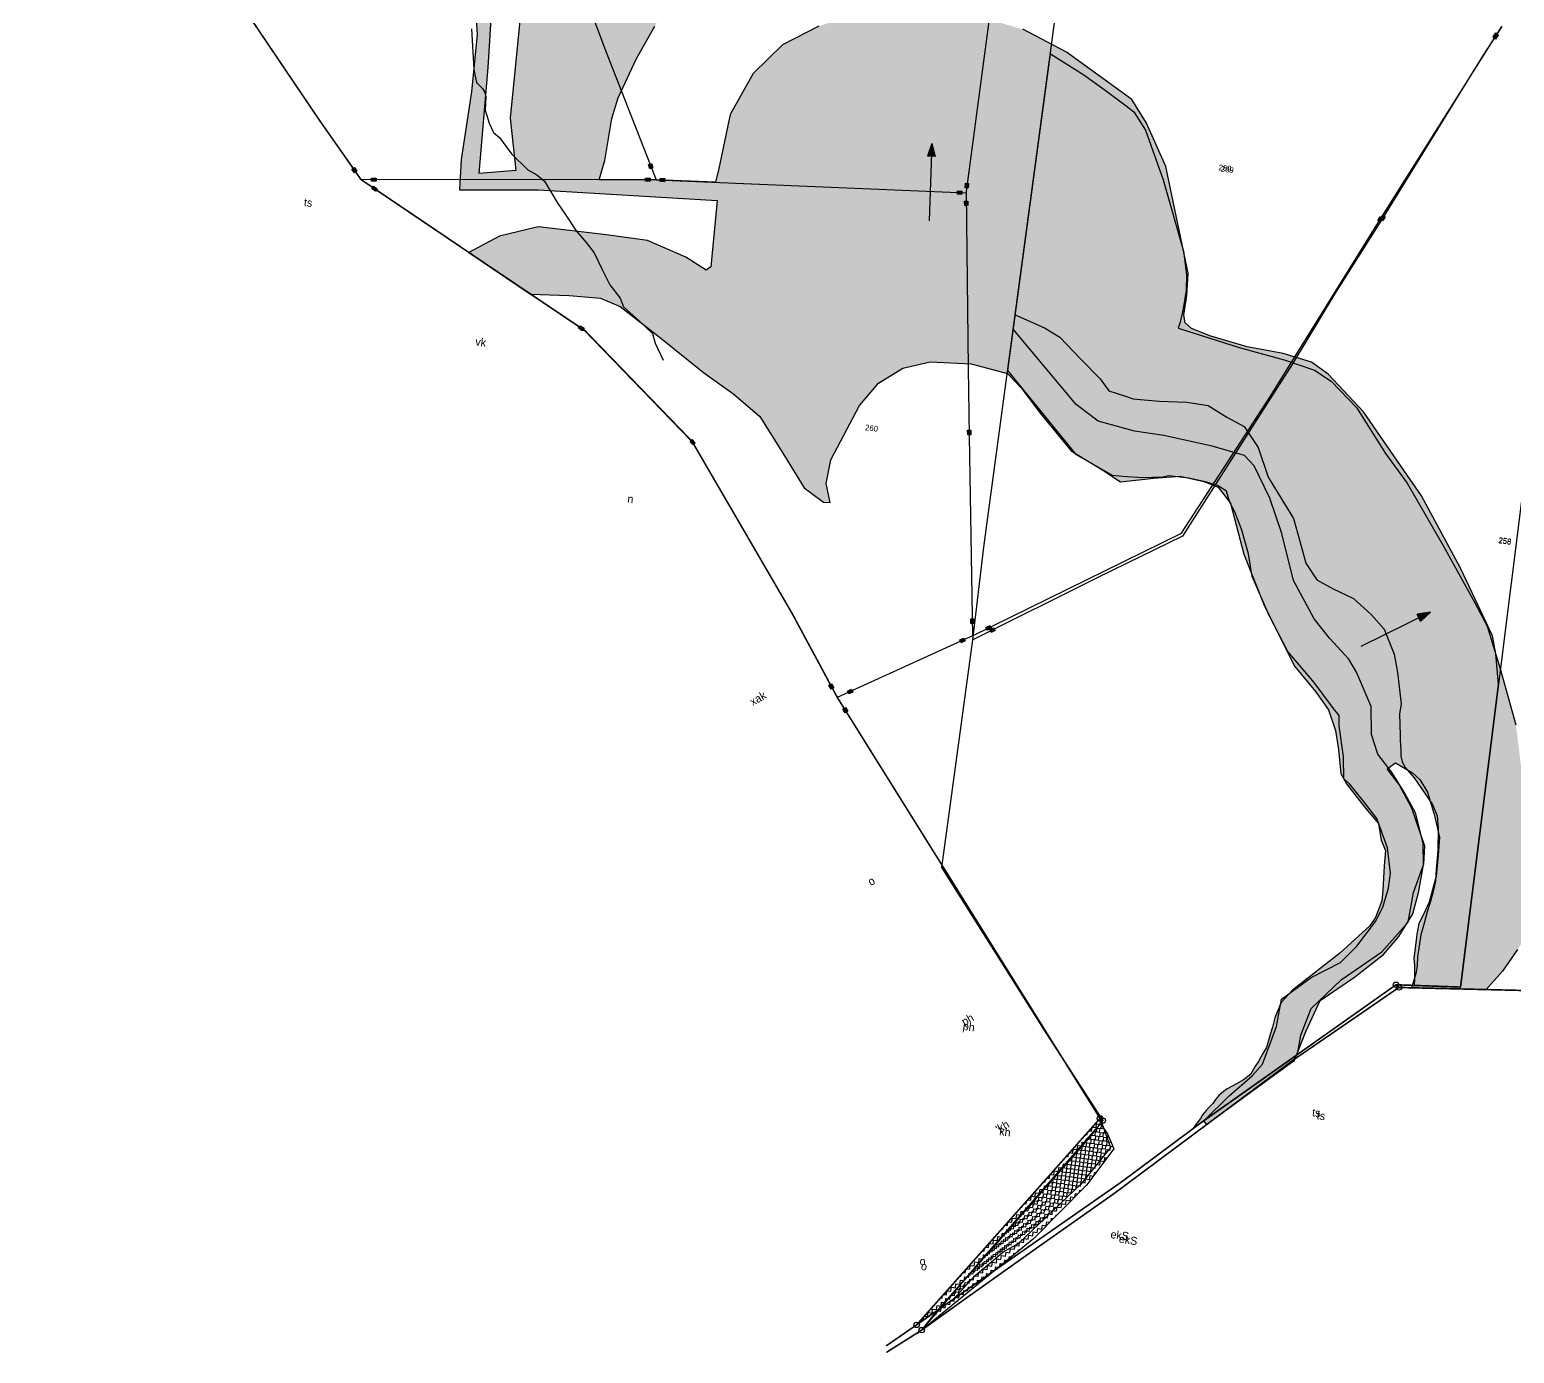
# Model space of a CAD drawing. Header units: metres. Extents: x 284220 to 286737, y 2014914 to 2019184.
# Drawn here: x 284325 to 285580, y 2015005 to 2016124 of the extents above; entities that cross this region are included whole.
import ezdxf
from ezdxf.enums import TextEntityAlignment as Align

# ---------------------------------------------------------------- set-up
doc = ezdxf.new("R2010")
doc.units = ezdxf.units.M
doc.header["$MEASUREMENT"] = 0
doc.linetypes.add('DIVIDE', pattern=[1.25, 0.5, -0.25, 0, -0.25, 0, -0.25])
for name, color, linetype in [('LINE_WATER', 4, 'Continuous'), ('OFF', 1, 'Continuous'), ('POLY_HATCH', 12, 'Continuous'), ('POLY_PARCEL', 6, 'Continuous'), ('SYM_ARROW', 1, 'Continuous'), ('SYM_STONE', 1, 'Continuous'), ('TEXT_MAPOUT', 7, 'Continuous'), ('TEXT_PARCEL', 7, 'Continuous'), ('V_BOUND_LINE', 7, 'Continuous'), ('V_DIVIDE_LINE', 7, 'DIVIDE')]:
    doc.layers.add(name, color=color, linetype=linetype)
doc.styles.add('TEXT_MAP', font='', dxfattribs={"height": 2.5})
doc.styles.get('TEXT_MAP').set_extended_font_data('Kruti Dev 050')
pattern_1 = [(356.61364, (284213.9095, 2014981.2202), (3.52002, 3.126719), [3.329182, -3.329182]), (86.61364, (284217.2328, 2014981.0236), (-3.126719, 3.52002), [3.329182, -3.329182])]
pattern_2 = [(355.24487, (285132.29, 2014891.3235), (3.5937045, 3.041743), [3.329182, -3.329182]), (85.24487, (285135.6076, 2014891.0475), (-3.041743, 3.5937045), [3.329182, -3.329182])]

# ---------------------------------------------------------------- blocks, each defined once
blk = doc.blocks.new('STONE')
blk.add_circle((0, 0), 0.851)
blk = doc.blocks.new('STONESQUAREFILLED')
blk.add_hatch(color=256).paths.add_polyline_path([(0.7, -0.48), (0.7, 0.48), (-0.7, 0.48), (-0.7, -0.48)])
blk.add_lwpolyline([(-0.7, 0.48), (0.7, 0.48), (0.7, -0.48), (-0.7, -0.48)], close=True)
blk = doc.blocks.new('ARROWASPECT')
h = blk.add_hatch(color=256)
h.paths.add_polyline_path([(2.85, -2.85), (3.72, -1.98), (0, 0)])
h.paths.add_polyline_path([(0, 0), (1.98, -3.72), (2.85, -2.85)])
for points in [[(0, 0), (17.15, -17.15)], [(0, 0), (1.98, -3.72)], [(0, 0), (3.72, -1.98)], [(3.72, -1.98), (1.98, -3.72)]]:
    blk.add_lwpolyline(points)
blk = doc.blocks.new('4423')
at = {"layer": 'POLY_HATCH'}
h = blk.add_hatch(dxfattribs=at)
h.set_pattern_fill('ZIGZAG', color=256, scale=26.633459, angle=-3.3864, style=0)
h.set_pattern_definition(pattern_1)
h.paths.add_polyline_path([(284932.8, 2016019.2), (284946.4, 2016047.1), (284968.2, 2016091.2), (284971.4, 2016095.8), (284884.7, 2016141), (284876.8, 2016133.4), (284858.4, 2016114.9), (284842.6, 2016090), (284834.2, 2016052.8), (284831.2, 2015963), (284838.7, 2015920), (284808.4, 2015915.6), (284810.2, 2016003.9), (284810.1, 2016057.9), (284807.4, 2016078.9), (284786.5, 2016105), (284744.7, 2016141.9), (284699.8, 2016167), (284673.6, 2016185.2), (284649.2, 2016202.2), (284634.3, 2016216), (284615.7, 2016241), (284593.7, 2016281.4), (284584.6, 2016306.3), (284569.5, 2016324.9), (284550.2, 2016339.4), (284531.9, 2016345.3), (284493.2, 2016345.7), (284477.7, 2016345.4), (284475.6, 2016330.9), (284480.3, 2016328.8), (284510.7, 2016325), (284534.8, 2016321.2), (284549.3, 2016314.6), (284563.2, 2016300), (284573.5, 2016287.9), (284586.4, 2016263.2), (284600.9, 2016225.6), (284619.1, 2016193.9), (284635.5, 2016171.9), (284661.2, 2016159.5), (284694.5, 2016140.3), (284727.4, 2016117.2), (284753, 2016103.4), (284774.1, 2016088.3), (284791.8, 2016072.9), (284795.4, 2016059.8), (284799.4, 2016030.9), (284797.5, 2015982.8), (284792.7, 2015926.2), (284792.7, 2015900.9), (284858.1, 2015904.9), (285007.3, 2015905.6), (285005.5, 2015850.3), (285002, 2015847.1), (284984.4, 2015856.8), (284951.6, 2015868.8), (284917.3, 2015871.3), (284860.2, 2015874.2), (284828.5, 2015864.6), (284804, 2015849.4), (284857.4, 2015818.1), (284889.4, 2015818.9), (284915.7, 2015818.3), (284932.5, 2015812.6), (284966.5, 2015789.5), (285005.2, 2015762.1), (285031.4, 2015745.8), (285054.3, 2015728.6), (285076.8, 2015697.2), (285094.9, 2015671.8), (285111.5, 2015660.8), (285117.2, 2015660.9), (285112.9, 2015676.4), (285115.5, 2015696.4), (285136.4, 2015742.9), (285151, 2015762.6), (285170.4, 2015776.2), (285192.8, 2015783), (285214.6, 2015783.3), (285143, 2016071.4), (285110.2, 2016067), (285082.7, 2016055.7), (285053.5, 2016038.3), (285030.5, 2016013), (285013.6, 2015977.6), (285007, 2015932.2), (285004.9, 2015920.7), (284955.5, 2015919.6), (284908.2, 2015916.6), (284912, 2015933), (284915.5, 2015968.2), (284919.8, 2015985.6)])
h = blk.add_hatch(dxfattribs=at)
h.set_pattern_fill('ZIGZAG', color=256, scale=26.633459, angle=-3.3864, style=0)
h.set_pattern_definition(pattern_1)
h.paths.add_polyline_path([(285378, 2015957.5), (285359.9, 2015992.5), (285346.2, 2016011.5), (285289.6, 2016047.3), (285252, 2016063.9), (285211.4, 2016073), (285187.1, 2016074.9), (285159.3, 2016073.7), (285143, 2016071.4), (285214.6, 2015783.3), (285226.8, 2015783.4), (285257.5, 2015777.3), (285269.6, 2015766.1), (285287.1, 2015745.9), (285314.5, 2015716.6), (285341.8, 2015702.1), (285357.1, 2015693.5), (285384.6, 2015698.1), (285406.3, 2015701.1), (285426.2, 2015698), (285438.4, 2015694), (285449.6, 2015681.4), (285463.4, 2015639.9), (285483.4, 2015597.7), (285511.8, 2015549.2), (285530.2, 2015529.5), (285541.8, 2015515), (285548.9, 2015498.3), (285552.3, 2015482.8), (285555.5, 2015463), (285560.7, 2015454.6), (285577.7, 2015435.4), (285589.4, 2015423.3), (285592.5, 2015409.7), (285596.7, 2015401.3), (285596.5, 2015388.5), (285596.7, 2015367.9), (285596.2, 2015359.3), (285592, 2015345.2), (285587.7, 2015337.9), (285564.3, 2015313.6), (285526.9, 2015280.5), (285518.2, 2015269.5), (285513.6, 2015256.4), (285512.1, 2015248.8), (285510.9, 2015243.2), (285508.2, 2015231.4), (285505.6, 2015226.3), (285502.3, 2015219.3), (285499.6, 2015214.7), (285496.4, 2015208.2), (285490.8, 2015203.3), (285485.3, 2015199.8), (285481.9, 2015197.6), (285477.9, 2015195), (285474.9, 2015192.7), (285471.3, 2015189.1), (285468.7, 2015185.5), (285466.6, 2015182.2), (285464, 2015179.1), (285461.5, 2015175.9), (285460.4, 2015174.5), (285458.8, 2015172.2), (285457.2, 2015168.9), (285451.5, 2015160.2), (285534.4, 2015227.3), (285536.2, 2015243.6), (285543.3, 2015266.1), (285566.8, 2015291.5), (285599, 2015317.1), (285619.2, 2015343.1), (285622.1, 2015367.8), (285629.3, 2015392.2), (285629.2, 2015407), (285616.2, 2015437.9), (285604.4, 2015456.8), (285593.7, 2015469.3), (285600.2, 2015474.7), (285615.1, 2015467.1), (285621.5, 2015462), (285628.5, 2015452), (285635.5, 2015432.9), (285640.7, 2015415), (285640.7, 2015400.1), (285640.2, 2015382.5), (285638.9, 2015376.4), (285635.6, 2015360.8), (285631.5, 2015349.6), (285628.3, 2015342.6), (285627.2, 2015333.6), (285626.8, 2015326.4), (285626, 2015313.1), (285626.7, 2015307.8), (285627.3, 2015301.6), (285627.4, 2015296.3), (285627.6, 2015290.8), (285666.3, 2015291.9), (285681.7, 2015545.2), (285678, 2015570.3), (285674.1, 2015585.3), (285643.9, 2015639.7), (285607.7, 2015697.7), (285592, 2015717.6), (285555.1, 2015764.2), (285523.8, 2015793.8), (285509.5, 2015802.7), (285485.5, 2015808.5), (285455.1, 2015812.2), (285424.5, 2015819.2), (285408, 2015824.5), (285402.5, 2015828.7), (285401, 2015835.4), (285402.5, 2015851.6), (285402.4, 2015870.1)])
h = blk.add_hatch(dxfattribs=at)
h.set_pattern_fill('ZIGZAG', color=256, scale=26.633459, angle=-4.7551, style=0)
h.set_pattern_definition(pattern_2)
h.paths.add_polyline_path([(285698.3, 2015512.4), (285681.9, 2015559.3), (285669.1, 2015592.9), (285657.5, 2015612.2), (285628.7, 2015657), (285595.2, 2015707.4), (285575.8, 2015730.9), (285549.1, 2015767.5), (285526.8, 2015788.2), (285512.4, 2015796.4), (285486.6, 2015803.3), (285448.6, 2015811.2), (285405.2, 2015821.9), (285396.9, 2015824), (285398.2, 2015829), (285400.1, 2015840.2), (285401.4, 2015856.1), (285401.1, 2015868.8), (285397.3, 2015888.3), (285376.7, 2015946.5), (285359.3, 2015986.6), (285348.7, 2016001.2), (285342, 2016005.9), (285323.7, 2016017.8), (285305.3, 2016029.3), (285276.3, 2016044.9), (285262.7, 2015852.3), (285260.9, 2015826.6), (285286, 2015817.1), (285299.1, 2015810.4), (285317.5, 2015793.4), (285334.8, 2015777.7), (285342.7, 2015768.4), (285356.7, 2015764.7), (285363.4, 2015763), (285385, 2015762.4), (285408, 2015763), (285425.9, 2015761.5), (285441.9, 2015752.7), (285456.8, 2015745.9), (285469.7, 2015729.3), (285479.5, 2015705), (285494.5, 2015683.9), (285502.8, 2015672), (285509.3, 2015653.5), (285515.3, 2015635.7), (285525.3, 2015622.4), (285538.7, 2015615.9), (285556.7, 2015608.9), (285572.4, 2015596.4), (285583.9, 2015584.9), (285593.4, 2015564.9), (285597.1, 2015549.7), (285601.8, 2015523.9), (285601, 2015515.3), (285602.7, 2015497.8), (285603, 2015493.5), (285604.2, 2015485.9), (285604.3, 2015480.3), (285605.8, 2015475.9), (285608.5, 2015471.3), (285616.6, 2015463.2), (285633.4, 2015442), (285637.6, 2015432.9), (285639.2, 2015422.3), (285640.2, 2015404.2), (285639.8, 2015385), (285639.9, 2015378.8), (285638.5, 2015369.6), (285636.5, 2015360.5), (285634.6, 2015352.6), (285632.6, 2015342.9), (285630.5, 2015333.1), (285629.9, 2015325.7), (285629, 2015314.7), (285629.1, 2015307.8), (285628.5, 2015301.7), (285625.6, 2015288.7), (285687.5, 2015291.1), (285700.1, 2015307.4), (285711.6, 2015326.2), (285718.3, 2015338.4), (285724.8, 2015354.3), (285723.5, 2015383.6), (285716.4, 2015428.9), (285707.2, 2015466)])
h.paths.add_polyline_path([(285563.3, 2015547.8), (285556.1, 2015558.3), (285538.9, 2015574.6), (285525.3, 2015590), (285506.1, 2015620.7), (285493.8, 2015658.9), (285482, 2015687.8), (285467.4, 2015713.8), (285458.8, 2015721.9), (285431.3, 2015727.9), (285390.6, 2015734.2), (285366, 2015736.3), (285335.5, 2015742.5), (285316.1, 2015755.3), (285260, 2015814.5), (285257.6, 2015779.9), (285319.2, 2015713.5), (285350, 2015698.2), (285358.5, 2015698), (285375.4, 2015698), (285383.5, 2015698.8), (285390.6, 2015699.1), (285396.9, 2015700.9), (285413.4, 2015700), (285427.8, 2015697.8), (285438, 2015695.6), (285445.6, 2015691.2), (285449.1, 2015681.9), (285453.7, 2015674.5), (285460.4, 2015659.8), (285467.3, 2015640.4), (285471.4, 2015621.7), (285487.6, 2015590.2), (285505.1, 2015561.4), (285528.5, 2015536.9), (285546.1, 2015516.5), (285551, 2015511), (285551.7, 2015502.5), (285556.7, 2015477.1), (285558.4, 2015458.6), (285563.3, 2015454.9), (285575.8, 2015441.1), (285587.9, 2015427.4), (285598.2, 2015403.5), (285602.1, 2015382.9), (285601.1, 2015370.3), (285597.4, 2015354.1), (285592.1, 2015341.8), (285578, 2015320.4), (285565.1, 2015305.9), (285541.7, 2015292), (285518.3, 2015272.3), (285515.5, 2015249.4), (285505.7, 2015217.3), (285497.8, 2015207.1), (285479.8, 2015189.3), (285460.1, 2015167.4), (285462.9, 2015164.5), (285531.8, 2015220.9), (285540.2, 2015247.4), (285550.4, 2015273.2), (285577.6, 2015294.5), (285600.4, 2015314.9), (285612.3, 2015330.7), (285622.6, 2015350.3), (285626.6, 2015369.2), (285629.1, 2015391.3), (285627.5, 2015409.4), (285619.6, 2015434.2), (285609.2, 2015450.6), (285598.1, 2015466.2), (285585.1, 2015480.9), (285578.9, 2015496.9), (285577.1, 2015520)])
h = blk.add_hatch(dxfattribs=at)
h.set_pattern_fill('ZIGZAG', color=256, scale=26.633459, angle=-3.3864, style=0)
h.set_pattern_definition(pattern_1)
h.paths.add_polyline_path([(285261.1, 2015019.4), (285232.4, 2014982.7), (285261.7, 2015006), (285277.2, 2015025.3), (285301.3, 2015048.2), (285312.7, 2015055.5), (285361.3, 2015108.2), (285384.1, 2015140.1), (285373.8, 2015163.8), (285330.4, 2015108.2)])
h = blk.add_hatch(dxfattribs=at)
h.set_pattern_fill('ZIGZAG', color=256, scale=26.633459, angle=-4.7551, style=0)
h.set_pattern_definition(pattern_2)
h.paths.add_polyline_path([(285283.4, 2015040.6), (285236.9, 2014978.6), (285325.1, 2015060.6), (285366.2, 2015107.8), (285386.9, 2015139.4), (285380.9, 2015151.4), (285374.5, 2015159.2)])
at = {"layer": 'LINE_WATER'}
blk.add_lwpolyline([(284794.2, 2016035.1), (284798.4, 2016001.8), (284800.3, 2015994.6), (284801.2, 2015990.9), (284806.5, 2015986.1), (284808.8, 2015982.9), (284809.8, 2015979.4), (284809.9, 2015968.4), (284813.9, 2015957.8), (284818, 2015950.3), (284823.4, 2015946.3), (284834.2, 2015933.6), (284848.6, 2015921), (284856.3, 2015917.4), (284862.9, 2015912.6), (284874.5, 2015895.6), (284882.6, 2015885.5), (284892, 2015873), (284900.7, 2015863.9), (284908.1, 2015855.6), (284915.6, 2015842.4), (284922.7, 2015829.9), (284931.9, 2015819.4), (284935.2, 2015812.4), (284949.3, 2015801.4), (284960.7, 2015791.9), (284963.4, 2015783.9), (284971, 2015770.2)], dxfattribs=at)
at = {"layer": 'OFF'}
for points in [[(285242.8, 2015554.3), (285247.1, 2015632), (285283, 2016139.6)], [(285717.7, 2016135), (285666.3, 2015291.9)], [(285229.1, 2015363.8), (285242.8, 2015554.3)]]:
    blk.add_lwpolyline(points, dxfattribs=at)
at = {"layer": 'POLY_HATCH'}
for points in [[(284834.2, 2016052.8), (284831.2, 2015963), (284838.7, 2015920), (284808.4, 2015915.6), (284810.2, 2016003.9), (284810.1, 2016057.9)], [(284795.4, 2016059.8), (284799.4, 2016030.9), (284797.5, 2015982.8), (284792.7, 2015926.2), (284792.7, 2015900.9), (284858.1, 2015904.9), (285007.3, 2015905.6), (285005.5, 2015850.3), (285002, 2015847.1), (284984.4, 2015856.8), (284951.6, 2015868.8), (284917.3, 2015871.3), (284860.2, 2015874.2), (284828.5, 2015864.6), (284804, 2015849.4), (284857.4, 2015818.1), (284889.4, 2015818.9), (284915.7, 2015818.3), (284932.5, 2015812.6), (284966.5, 2015789.5), (285005.2, 2015762.1), (285031.4, 2015745.8), (285054.3, 2015728.6), (285076.8, 2015697.2), (285094.9, 2015671.8), (285111.5, 2015660.8), (285117.2, 2015660.9), (285112.9, 2015676.4), (285115.5, 2015696.4), (285136.4, 2015742.9), (285151, 2015762.6), (285170.4, 2015776.2), (285192.8, 2015783), (285226.8, 2015783.4), (285257.5, 2015777.3), (285269.6, 2015766.1), (285287.1, 2015745.9), (285314.5, 2015716.6), (285341.8, 2015702.1), (285357.1, 2015693.5), (285384.6, 2015698.1), (285406.3, 2015701.1), (285426.2, 2015698), (285438.4, 2015694), (285449.6, 2015681.4), (285463.4, 2015639.9), (285483.4, 2015597.7), (285511.8, 2015549.2), (285530.2, 2015529.5), (285541.8, 2015515), (285548.9, 2015498.3), (285552.3, 2015482.8), (285555.5, 2015463), (285560.7, 2015454.6), (285577.7, 2015435.4), (285589.4, 2015423.3), (285592.5, 2015409.7), (285596.7, 2015401.3), (285596.5, 2015388.5), (285596.7, 2015367.9), (285596.2, 2015359.3), (285592, 2015345.2), (285587.7, 2015337.9), (285564.3, 2015313.6), (285526.9, 2015280.5), (285518.2, 2015269.5), (285513.6, 2015256.4), (285512.1, 2015248.8), (285510.9, 2015243.2), (285508.2, 2015231.4), (285505.6, 2015226.3), (285502.3, 2015219.3), (285499.6, 2015214.7), (285496.4, 2015208.2), (285490.8, 2015203.3), (285485.3, 2015199.8), (285481.9, 2015197.6), (285477.9, 2015195), (285474.9, 2015192.7), (285471.3, 2015189.1), (285468.7, 2015185.5), (285466.6, 2015182.2), (285464, 2015179.1), (285461.5, 2015175.9), (285460.4, 2015174.5), (285458.8, 2015172.2), (285457.2, 2015168.9), (285451.5, 2015160.2), (285534.4, 2015227.3), (285536.2, 2015243.6), (285543.3, 2015266.1), (285566.8, 2015291.5), (285599, 2015317.1), (285619.2, 2015343.1), (285622.1, 2015367.8), (285629.3, 2015392.2), (285629.2, 2015407), (285616.2, 2015437.9), (285604.4, 2015456.8), (285593.7, 2015469.3), (285600.2, 2015474.7), (285615.1, 2015467.1), (285621.5, 2015462), (285628.5, 2015452), (285635.5, 2015432.9), (285640.7, 2015415), (285640.7, 2015400.1), (285640.2, 2015382.5), (285638.9, 2015376.4), (285635.6, 2015360.8), (285631.5, 2015349.6), (285628.3, 2015342.6), (285627.2, 2015333.6), (285626.8, 2015326.4), (285626, 2015313.1), (285626.7, 2015307.8), (285627.3, 2015301.6), (285627.4, 2015296.3), (285627.6, 2015290.8), (285666.3, 2015291.9), (285681.7, 2015545.2), (285678, 2015570.3), (285674.1, 2015585.3), (285643.9, 2015639.7), (285607.7, 2015697.7), (285592, 2015717.6), (285555.1, 2015764.2), (285523.8, 2015793.8), (285509.5, 2015802.7), (285485.5, 2015808.5), (285455.1, 2015812.2), (285424.5, 2015819.2), (285408, 2015824.5), (285402.5, 2015828.7), (285401, 2015835.4), (285402.5, 2015851.6), (285402.4, 2015870.1), (285378, 2015957.5), (285359.9, 2015992.5), (285346.2, 2016011.5), (285289.6, 2016047.3), (285252, 2016063.9)], [(285082.7, 2016055.7), (285053.5, 2016038.3), (285030.5, 2016013), (285013.6, 2015977.6), (285007, 2015932.2), (285004.9, 2015920.7), (284955.5, 2015919.6), (284908.2, 2015916.6), (284912, 2015933), (284915.5, 2015968.2), (284919.8, 2015985.6), (284932.8, 2016019.2), (284946.4, 2016047.1)], [(285532.2, 2015222.2), (285462.9, 2015164.5), (285460.1, 2015167.4), (285479.8, 2015189.3), (285497.8, 2015207.1), (285505.7, 2015217.3), (285515.5, 2015249.4), (285518.3, 2015272.3), (285541.7, 2015292), (285565.1, 2015305.9), (285578, 2015320.4), (285592.1, 2015341.8), (285597.4, 2015354.1), (285601.1, 2015370.3), (285602.1, 2015382.9), (285598.2, 2015403.5), (285587.9, 2015427.4), (285575.8, 2015441.1), (285563.3, 2015454.9), (285558.4, 2015458.6), (285556.7, 2015477.1), (285551.7, 2015502.5), (285551, 2015511), (285546.1, 2015516.5), (285528.5, 2015536.9), (285505.1, 2015561.4), (285487.6, 2015590.2), (285471.4, 2015621.7), (285467.3, 2015640.4), (285460.4, 2015659.8), (285453.7, 2015674.5), (285449.1, 2015681.9), (285445.6, 2015691.2), (285438, 2015695.6), (285427.8, 2015697.8), (285413.4, 2015700), (285396.9, 2015700.9), (285390.6, 2015699.1), (285383.5, 2015698.8), (285375.4, 2015698), (285358.5, 2015698), (285350, 2015698.2), (285319.2, 2015713.5), (285257.6, 2015779.9), (285262.7, 2015852.3), (285276.3, 2016044.9)], [(285276.3, 2016044.9), (285305.3, 2016029.3), (285323.7, 2016017.8), (285342, 2016005.9), (285348.7, 2016001.2), (285359.3, 2015986.6), (285376.7, 2015946.5), (285397.3, 2015888.3), (285401.1, 2015868.8), (285401.4, 2015856.1), (285400.1, 2015840.2), (285398.2, 2015829), (285396.9, 2015824), (285405.2, 2015821.9), (285448.6, 2015811.2), (285486.6, 2015803.3), (285512.4, 2015796.4), (285526.8, 2015788.2), (285549.1, 2015767.5), (285575.8, 2015730.9), (285595.2, 2015707.4), (285628.7, 2015657), (285657.5, 2015612.2), (285669.1, 2015592.9), (285681.9, 2015559.3), (285698.3, 2015512.4)], [(285711.6, 2015326.2), (285700.1, 2015307.4), (285687.5, 2015291.1), (285625.6, 2015288.7), (285625.6, 2015288.7), (285625.6, 2015288.7)], [(285260.9, 2015826.6), (285286, 2015817.1), (285299.1, 2015810.4), (285317.5, 2015793.4), (285334.8, 2015777.7), (285342.7, 2015768.4), (285356.7, 2015764.7), (285363.4, 2015763), (285385, 2015762.4), (285408, 2015763), (285425.9, 2015761.5), (285441.9, 2015752.7), (285456.8, 2015745.9), (285469.7, 2015729.3), (285479.5, 2015705), (285494.5, 2015683.9), (285502.8, 2015672), (285509.3, 2015653.5), (285515.3, 2015635.7), (285525.3, 2015622.4), (285538.7, 2015615.9), (285556.7, 2015608.9), (285572.4, 2015596.4), (285583.9, 2015584.9), (285593.4, 2015564.9), (285597.1, 2015549.7), (285601.8, 2015523.9), (285601, 2015515.3), (285602.7, 2015497.8), (285603, 2015493.5), (285604.2, 2015485.9), (285604.3, 2015480.3), (285605.8, 2015475.9), (285608.5, 2015471.3), (285616.6, 2015463.2), (285633.4, 2015442), (285637.6, 2015432.9), (285639.2, 2015422.3), (285640.2, 2015404.2), (285639.8, 2015385), (285639.9, 2015378.8), (285638.5, 2015369.6), (285636.5, 2015360.5), (285634.6, 2015352.6), (285632.6, 2015342.9), (285630.5, 2015333.1), (285629.9, 2015325.7), (285629, 2015314.7), (285629.1, 2015307.8), (285628.5, 2015301.7), (285625.6, 2015288.7)], [(285531.8, 2015220.9), (285540.2, 2015247.4), (285550.4, 2015273.2), (285577.6, 2015294.5), (285600.4, 2015314.9), (285612.3, 2015330.7), (285622.6, 2015350.3), (285626.6, 2015369.2), (285629.1, 2015391.3), (285627.5, 2015409.4), (285619.6, 2015434.2), (285609.2, 2015450.6), (285598.1, 2015466.2), (285585.1, 2015480.9), (285578.9, 2015496.9), (285577.1, 2015520), (285563.3, 2015547.8), (285556.1, 2015558.3), (285538.9, 2015574.6), (285525.3, 2015590), (285506.1, 2015620.7), (285493.8, 2015658.9), (285482, 2015687.8), (285467.4, 2015713.8), (285458.8, 2015721.9), (285431.3, 2015727.9), (285390.6, 2015734.2), (285366, 2015736.3), (285335.5, 2015742.5), (285316.1, 2015755.3), (285260, 2015814.5)], [(285373.8, 2015163.8), (285384.1, 2015140.1), (285361.3, 2015108.2), (285312.7, 2015055.5), (285301.3, 2015048.2), (285277.2, 2015025.3), (285261.7, 2015006), (285232.4, 2014982.7), (285261.1, 2015019.4), (285330.4, 2015108.2), (285373.8, 2015163.8)], [(285374.5, 2015159.2), (285380.9, 2015151.4), (285386.9, 2015139.4), (285366.2, 2015107.8), (285325.1, 2015060.6), (285236.9, 2014978.6), (285283.4, 2015040.6), (285374.5, 2015159.2)]]:
    blk.add_lwpolyline(points, dxfattribs=at)
at = {"layer": 'POLY_PARCEL'}
for points in [[(284820.9, 2016214.7), (284907.3, 2016022.9), (284955.5, 2015919.6)], [(285228.9, 2016148.8), (285213.6, 2015926.3), (285213.7, 2015925.1)], [(285242.5, 2015557.8), (285410.5, 2015653.9), (285477.1, 2015772.5), (285558.9, 2015924.9), (285649.7, 2016091.7)], [(285649.7, 2016091.7), (285635.2, 2016065.9)], [(285635.2, 2016065.9), (285561, 2015926.5), (285525, 2015860.6), (285493.7, 2015800.3)], [(284955.5, 2015919.6), (284710.5, 2015904.2)], [(284955.5, 2015919.6), (285213.7, 2015925.1)], [(285213.7, 2015925.1), (285224.5, 2015779.8), (285229.2, 2015723.2), (285242.5, 2015557.8)], [(285493.7, 2015800.3), (285467.1, 2015752.4), (285411.6, 2015651.6), (285343.9, 2015613.2), (285242.8, 2015554.3)], [(285242.5, 2015557.8), (285133.4, 2015499.4)]]:
    blk.add_lwpolyline(points, dxfattribs=at)
at = {"layer": 'V_BOUND_LINE', "const_width": 1.33}
for points in [[(284410.5, 2016288.5), (284420.3, 2016278.6), (284478.5, 2016201.3), (284554, 2016105.1), (284672.5, 2015951.7), (284710.5, 2015904.2)], [(284710.5, 2015904.2), (284826.2, 2015836.3), (284904.4, 2015790.6), (284999.3, 2015704.2), (285091.4, 2015566.8), (285133.4, 2015499.4)], [(285133.4, 2015499.4), (285373.8, 2015163.8), (285232.4, 2014982.7), (285395.6, 2015112.7), (285459.2, 2015166.7), (285612.5, 2015290.4), (285666.3, 2015291.9)], [(286102.9, 2015499.2), (285942.5, 2015447.5), (285869.5, 2015387.3), (285782.8, 2015317.7), (285751.8, 2015293.7), (285615, 2015288.3), (285531.8, 2015223), (285389, 2015101.8), (285328.9, 2015053.5), (285271.8, 2015007.2), (285236.9, 2014978.6), (285247.1, 2014993.2), (285364.8, 2015145.7)], [(285364.8, 2015145.7), (285376.2, 2015162.2), (285324, 2015232.6), (285229.1, 2015363.8)]]:
    blk.add_lwpolyline(points, dxfattribs=at)
at = {"layer": 'V_DIVIDE_LINE', "ltscale": 10, "const_width": 1.33, "flags": 128}
for points in [[(285232.4, 2014982.7), (285208.2, 2014963.6)], [(285236.9, 2014978.6), (285208.7, 2014958.2)]]:
    blk.add_lwpolyline(points, dxfattribs=at)
at = {"layer": 'SYM_ARROW'}
for p, xscale, yscale, zscale, rotation in [((285182.5, 2015964.4), 2.663345889595632, 2.663345889595632, 2.663345889595632, 316.7352611276131), ((285621.3, 2015601.6), 2.663345889595631, 2.663345889595631, 2.663345889595631, 255.0360168936191)]:
    blk.add_blockref('ARROWASPECT', p, dxfattribs=dict(at, xscale=xscale, yscale=yscale, zscale=zscale, rotation=rotation))
at = {"layer": 'SYM_STONE'}
for name, p, xscale, yscale, zscale, rotation in [('STONESQUAREFILLED', (285645, 2016083.1), 2.663345889595632, 2.663345889595632, 2.663345889595632, 61.44927861937204), ('STONESQUAREFILLED', (285645.2, 2016083.6), 2.663345889595632, 2.663345889595632, 2.663345889595632, 240.6147152800644), ('STONESQUAREFILLED', (284950.3, 2015930.7), 2.663345889595631, 2.663345889595631, 2.663345889595631, 292.3423034934131), ('STONESQUAREFILLED', (285213.9, 2015931.2), 2.663345889595632, 2.663345889595632, 2.663345889595632, 269.2805372715945), ('STONESQUAREFILLED', (284948.7, 2015919.2), 2.663345889595632, 2.663345889595632, 2.663345889595632, 2.696177640272643), ('STONESQUAREFILLED', (284960.8, 2015919.7), 2.663345889595632, 2.663345889595632, 2.663345889595632, 181.2219447169877), ('STONESQUAREFILLED', (285208.3, 2015925), 2.663345889595632, 2.663345889595632, 2.663345889595632, 1.221944716987916), ('STONESQUAREFILLED', (285558.9, 2015924.9), 2.663345889595632, 2.663345889595632, 2.663345889595632, 241.7478454961538), ('STONESQUAREFILLED', (285561, 2015926.5), 2.663345889595632, 2.663345889595632, 2.663345889595632, 241.2980872690666), ('STONESQUAREFILLED', (284704.5, 2015911.7), 2.663345889595632, 2.663345889595632, 2.663345889595632, 308.6459427412578), ('STONESQUAREFILLED', (285214.3, 2015916.4), 2.663345889595632, 2.663345889595632, 2.663345889595632, 94.23610069576124), ('STONESQUAREFILLED', (284721.2, 2015904.8), 2.663345889595632, 2.663345889595632, 2.663345889595632, 183.6133497007272), ('STONESQUAREFILLED', (284722.2, 2015897.3), 2.663345889595632, 2.663345889595632, 2.663345889595632, 149.5997089600546), ('STONESQUAREFILLED', (284901.3, 2015792.4), 2.663345889595632, 2.663345889595632, 2.663345889595632, 149.7158529181514), ('STONESQUAREFILLED', (285228.9, 2015726.3), 2.663345889595633, 2.663345889595633, 2.663345889595633, 274.6325431034066), ('STONESQUAREFILLED', (284999.8, 2015703.6), 2.663345889595632, 2.663345889595632, 2.663345889595632, 136.3652205328637), ('STONESQUAREFILLED', (285241.5, 2015569.9), 2.663345889595632, 2.663345889595632, 2.663345889595632, 274.6018992393939), ('STONESQUAREFILLED', (285255.4, 2015565.1), 2.663345889595632, 2.663345889595632, 2.663345889595632, 209.760511778098), ('STONESQUAREFILLED', (285258.7, 2015563.5), 2.663345889595632, 2.663345889595632, 2.663345889595632, 210.2103257264205), ('STONESQUAREFILLED', (285234.4, 2015553.4), 2.663345889595632, 2.663345889595632, 2.663345889595632, 208.1269013241444), ('STONESQUAREFILLED', (285127.9, 2015508.2), 2.663345889595632, 2.663345889595632, 2.663345889595632, 301.9105767140766), ('STONESQUAREFILLED', (285143.7, 2015504.9), 2.663345889595632, 2.663345889595632, 2.663345889595632, 208.1269013241446), ('STONESQUAREFILLED', (285140.7, 2015489.2), 2.663345889595632, 2.663345889595632, 2.663345889595632, 125.6148947724835), ('STONE', (285612.5, 2015290.4), 2.663345889595632, 2.663345889595632, 2.663345889595632, 356.613643166251), ('STONE', (285615, 2015288.3), 2.663345889595632, 2.663345889595632, 2.663345889595632, 355.2448651487713), ('STONE', (285373.8, 2015163.8), 2.663345889595632, 2.663345889595632, 2.663345889595632, 356.613643166251), ('STONE', (285376.2, 2015162.2), 2.663345889595632, 2.663345889595632, 2.663345889595632, 355.2448651487713), ('STONE', (285232.4, 2014982.7), 2.663345889595632, 2.663345889595632, 2.663345889595632, 356.613643166251), ('STONE', (285236.9, 2014978.6), 2.663345889595632, 2.663345889595632, 2.663345889595632, 355.2448651487713)]:
    blk.add_blockref(name, p, dxfattribs=dict(at, xscale=xscale, yscale=yscale, zscale=zscale, rotation=rotation))
at = {"layer": 'TEXT_MAPOUT', "style": 'TEXT_MAP'}
for s, rotation, p in [('ts', 356.6136, (284664.2, 2015879.2)), ('vk', 356.6136, (284813.9, 2015772.5)), ('n', 356.6136, (284948.5, 2015650.1)), ('xak', 33.4675, (285063.6, 2015487.8)), ('o', 33.4675, (285171.1, 2015344.6)), ('ph', 33.4675, (285256.3, 2015233.4)), ('ph', 355.2449, (285254.8, 2015230.1)), ('ts', 356.6136, (285549.5, 2015176.8)), ('ts', 355.2449, (285553.4, 2015174.7)), ("'kh", 33.4675, (285290.4, 2015146)), ("'kh", 355.2449, (285289, 2015144.8)), ('ekS', 356.6136, (285388.5, 2015065)), ('ekS', 355.2449, (285395.7, 2015061.7)), ('o', 4.5951, (285231.8, 2015032.4)), ('o', 355.2449, (285232.8, 2015028.6))]:
    blk.add_text(s, height=6.66, rotation=rotation, dxfattribs=at).set_placement(p)
at = {"layer": 'TEXT_PARCEL', "style": 'TEXT_MAP'}
for s, rotation, p in [('269', 356.6136, (285427.4, 2015959.4)), ('269', 355.2449, (285429.3, 2015958.3)), ('260', 356.6136, (285147.6, 2015724.8)), ('258', 355.2449, (285679.5, 2015664.8)), ('258', 356.6136, (285679.5, 2015664.4))]:
    blk.add_text(s, height=4.79, rotation=rotation, dxfattribs=at).set_placement(p, align=Align.MIDDLE)

msp = doc.modelspace()

# ---------------------------------------------------------------- block references
at = {"xscale": 1.016494123576622, "yscale": 1.016494123576622, "zscale": 1.016494123576622, "rotation": 356.3572002608383}
msp.add_blockref('4423', (-134412, -10629.3), dxfattribs=at)

doc.saveas('drawing.dxf')
